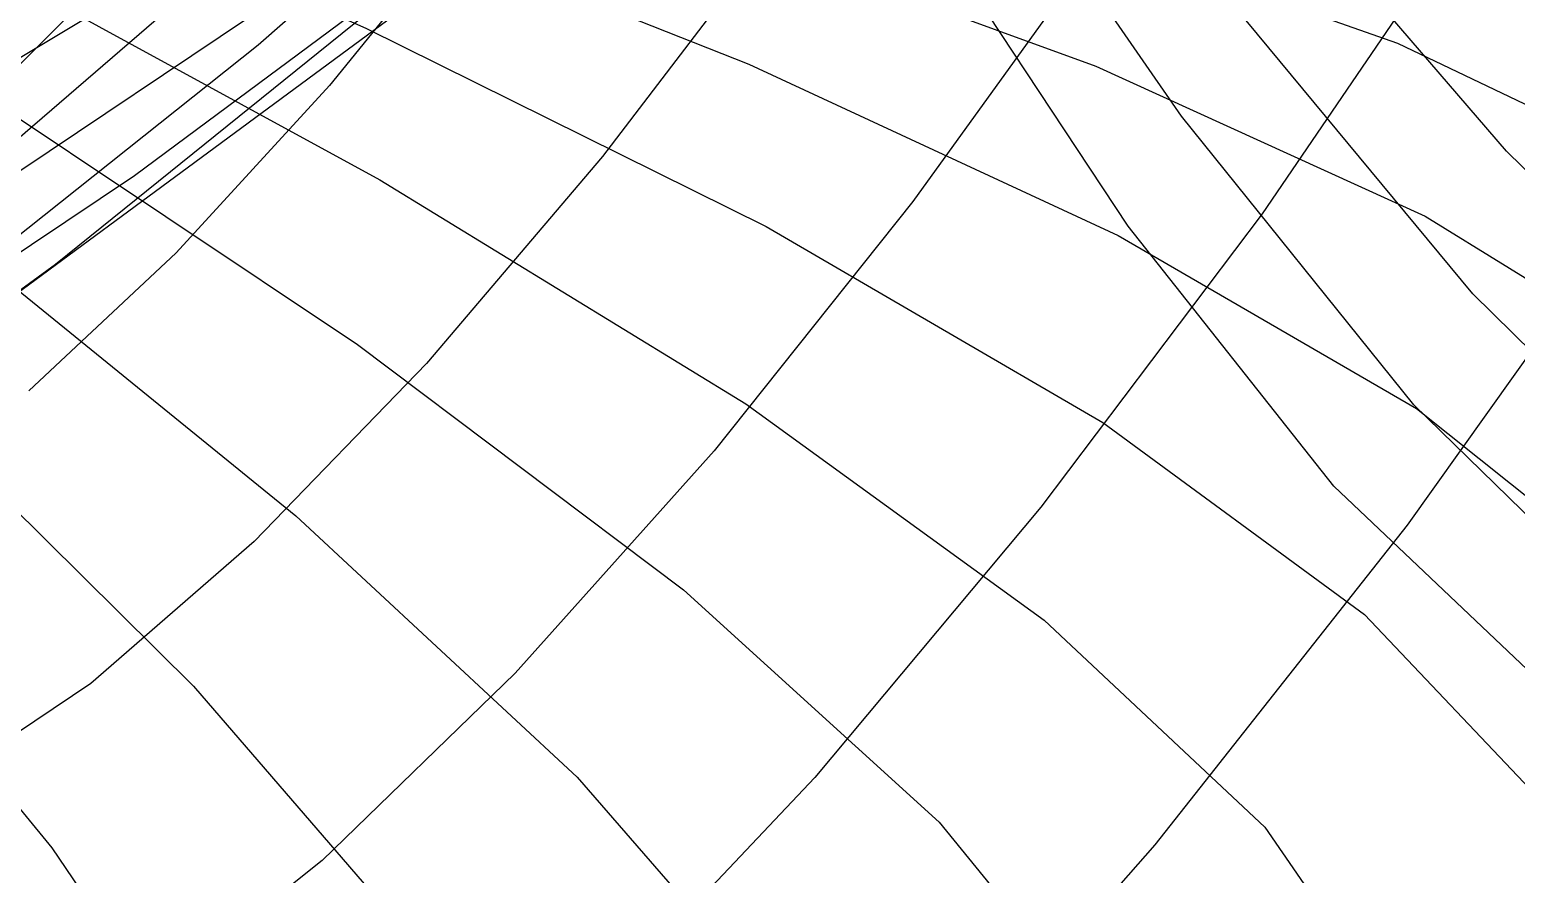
# Model space of a CAD drawing. Header units: metres. Extents: x 6 to 209, y 2 to 206.
# Drawn here: x 125.48 to 150.95, y 61.52 to 76 of the extents above; entities that cross this region are included whole.
import ezdxf

# ---------------------------------------------------------------- set-up
doc = ezdxf.new("R2010")
doc.units = ezdxf.units.M

msp = doc.modelspace()

# ---------------------------------------------------------------- linework, layer by layer
for points in [[(83.2952, 113.8), (77.4455, 101.9018), (72.2215, 90.5877), (67.9019, 80.1321), (64.7311, 70.7831), (62.9093, 62.7541), (62.5847, 56.2177), (63.8478, 51.3005), (66.727, 48.0792), (71.1874, 46.579), (77.1312, 46.7732), (84.4006, 48.585), (92.7831, 51.8908), (102.0185, 56.5247), (111.8077, 62.2854), (121.8233, 68.943), (131.7209, 76.2477), (141.151, 83.9388), (149.7716, 91.7537), (157.2606, 99.4374), (163.3265, 106.7512)], [(81.9085, 113.2507), (77.0222, 101.0841), (72.7123, 89.5521), (69.2327, 78.9448), (66.8049, 69.5229), (65.6091, 61.5096), (65.7773, 55.0833), (67.3875, 50.3725), (70.4606, 47.452), (74.9586, 46.3411), (80.786, 47.0036), (87.7919, 49.3496), (95.7754, 53.2396), (104.4924, 58.4897), (113.6634, 64.8785), (122.9839, 72.1553), (132.1343, 80.0492), (140.7917, 88.2788), (148.6412, 96.5621), (155.3867, 104.6265)], [(170.1589, 104.9733), (170.2139, 96.7951), (169.8734, 88.9777), (169.1301, 81.7987), (167.9802, 75.513), (166.4243, 70.3436), (164.4673, 66.4738), (162.1192, 64.0406), (159.3947, 63.1297), (156.3139, 63.7726), (152.9018, 65.9453), (149.1887, 69.5692), (145.2097, 74.5135), (141.0043, 80.6004), (136.6161, 87.6109), (132.092, 95.2928), (127.4821, 103.3693), (122.838, 111.5493)], [(82.6401, 111.0085), (76.5547, 100.1478), (71.1939, 89.884), (66.8294, 80.4566), (63.6957, 72.0797), (61.9803, 64.9354), (61.8172, 59.1683), (63.2807, 54.8813), (66.3827, 52.1328), (71.0712, 50.9352), (77.232, 51.2555), (84.6919, 53.0167), (93.2249, 56.1013), (102.5592, 60.3557), (112.3869, 65.5962), (122.3746, 71.6156), (132.1752, 78.1907), (141.44, 85.0905), (149.8307, 92.0842), (157.0322, 98.9492), (162.7633, 105.4791)], [(80.8216, 109.4084), (75.429, 97.444), (70.7457, 86.1857), (67.0342, 75.9087), (64.5198, 66.8573), (63.3815, 59.2375), (63.7448, 53.2106), (65.6766, 48.8886), (69.1821, 46.3305), (74.2043, 45.5418), (80.6247, 46.4745), (88.2678, 49.0296), (96.9064, 53.061), (106.2694, 58.3814), (116.0511, 64.7691), (125.9216, 71.9761), (135.539, 79.7374), (144.5606, 87.78), (152.6555, 95.8328), (159.5163, 103.636), (164.8705, 110.9504)], [(173.888, 104.8191), (174.3826, 96.2223), (174.3958, 88.1826), (173.8982, 80.9826), (172.8677, 74.8739), (171.2902, 70.0682), (169.161, 66.7299), (166.4849, 64.9701), (163.2774, 64.8427), (159.5644, 66.3428), (155.3825, 69.4066), (150.7783, 73.9139), (145.8078, 79.6922), (140.5356, 86.5234), (135.0333, 94.151), (129.3784, 102.2898), (123.6522, 110.6358)], [(79.8665, 106.4826), (74.1695, 95.3027), (69.2937, 84.8516), (65.4989, 75.3753), (63.004, 67.0903), (61.9785, 60.1761), (62.5351, 54.7704), (64.7258, 50.9647), (68.5388, 48.802), (73.8988, 48.2762), (80.6686, 49.3328), (88.6541, 51.8715), (97.61, 55.75), (107.2489, 60.7901), (117.2507, 66.7834), (127.2739, 73.5), (136.9674, 80.6958), (145.9833, 88.1218), (153.9889, 95.5326), (160.6784, 102.6953), (165.7847, 109.3971)], [(151.9575, 91.5094), (149.6842, 87.0127), (146.9638, 82.3311), (143.9016, 77.6228), (140.6095, 73.0516), (137.2024, 68.781), (133.7937, 64.9685), (130.4918, 61.7601), (127.3958, 59.2845), (124.5926, 57.6489), (122.1536, 56.935), (120.1325, 57.1954), (118.5637, 58.4516), (117.461, 60.693), (116.8179, 63.8772), (116.6077, 67.9302), (116.7854, 72.7496), (117.2888, 78.2071), (118.0422, 84.153), (118.9588, 90.4209), (119.9444, 96.8333), (120.9017, 103.2072), (121.7338, 109.3605)], [(153.2074, 73.2972), (149.0757, 67.5056), (144.7549, 62.028), (140.3912, 57.0647), (136.1253, 52.8031), (132.0882, 49.4119), (128.396, 47.0342), (125.1464, 45.7823), (122.4152, 45.7337), (120.2543, 46.9278), (118.6895, 49.3639), (117.7204, 53.0011), (117.321, 57.7593), (117.4405, 63.5211), (118.0061, 70.1357), (118.9259, 77.4239), (120.0928, 85.1835), (121.389, 93.1962), (122.6907, 101.2348), (123.8731, 109.0705)], [(80.0046, 108.2671), (85.4941, 102.6512), (91.5548, 96.7641), (97.941, 90.7136), (104.3951, 84.6128), (110.6574, 78.5768), (116.4754, 72.72), (121.6128, 67.1523), (125.8585, 61.9766), (129.034, 57.2856), (131.0001, 53.1592), (131.6621, 49.6627), (130.973, 46.8448), (128.9358, 44.7367), (125.6032, 43.3513), (121.076, 42.6833), (115.4994, 42.7097), (109.0586, 43.3912), (101.9714, 44.6736), (94.4815, 46.49), (86.8491, 48.7632), (79.3423, 51.409), (72.2272, 54.3384)], [(77.55, 108.0498), (83.3273, 102.8976), (89.7893, 97.4883), (96.6842, 91.9092), (103.7444, 86.2525), (110.6963, 80.6136), (117.2707, 75.088), (123.2117, 69.7692), (128.2869, 64.7463), (132.295, 60.1015), (135.0735, 55.9079), (136.5045, 52.228), (136.5192, 49.1118), (135.1003, 46.5959), (132.2825, 44.7026), (128.152, 43.4397), (122.843, 42.8008), (116.5331, 42.7654), (109.4375, 43.3005), (101.8008, 44.3618), (93.8889, 45.8953), (85.9793, 47.8393), (78.3515, 50.1272), (71.277, 52.6889)], [(78.721, 105.1173), (73.8483, 93.2786), (69.7535, 82.2611), (66.6801, 72.3351), (64.8316, 63.7367), (64.3638, 56.6599), (65.3787, 51.251), (67.9196, 47.6044), (71.9696, 45.7599), (77.4509, 45.702), (84.2274, 47.3615), (92.1091, 50.618), (100.8581, 55.3052), (110.1969, 61.2171), (119.818, 68.1152), (129.3945, 75.7379), (138.5914, 83.8094), (147.0779, 92.0496), (154.5387, 100.1841), (160.6856, 107.9537)], [(168, 105), (167.8514, 97.1633), (167.3402, 89.5928), (166.4696, 82.5581), (165.2453, 76.3101), (163.6757, 71.0722), (161.7719, 67.0323), (159.5477, 64.3359), (157.0196, 63.0812), (154.2069, 63.3151), (151.1317, 65.032), (147.8187, 68.1734), (144.295, 72.63), (140.5905, 78.2459), (136.737, 84.8233), (132.7686, 92.1303), (128.7212, 99.9084), (124.6321, 107.8821)], [(79.3208, 104.9361), (73.5621, 95.0327), (68.7013, 85.826), (64.9843, 77.523), (62.614, 70.3037), (61.7429, 64.3153), (62.4662, 59.6684), (64.8187, 56.4332), (68.7722, 54.6385), (74.2365, 54.2707), (81.0619, 55.2755), (89.0441, 57.5597), (97.9311, 60.9956), (107.4315, 65.4254), (117.225, 70.6672), (126.9734, 76.5219), (136.3324, 82.7801), (144.9639, 89.2294), (152.5479, 95.6622), (158.794, 101.8829), (163.4518, 107.7143)], [(62.3194, 106.9983), (61.3209, 104.1576), (61.8326, 101.458), (63.8578, 98.9223), (67.3483, 96.5605), (72.2051, 94.3708), (78.2823, 92.3402), (85.3919, 90.4458), (93.3097, 88.6567), (101.7834, 86.9356), (110.5413, 85.2415), (119.3014, 83.5317), (127.7812, 81.7646), (135.7074, 79.9016), (142.8257, 77.9098), (148.9092, 75.764), (153.7664, 73.448)], [(172.1522, 104.8956), (172.4237, 96.457), (172.26, 88.4774), (171.6426, 81.239), (170.5586, 74.997), (169.0008, 69.9708), (166.9689, 66.3356), (164.4696, 64.2171), (161.5174, 63.6861), (158.1343, 64.7566), (154.3503, 67.3851), (150.203, 71.4719), (145.7371, 76.8653), (141.0037, 83.366), (136.0599, 90.7353), (130.9671, 98.7028), (125.7905, 106.9763)], [(60.3043, 106.7169), (61.1886, 103.9695), (63.6094, 101.3058), (67.5001, 98.7356), (72.7435, 96.2594), (79.1751, 93.8697), (86.5892, 91.552), (94.7456, 89.2858), (103.3783, 87.047), (112.204, 84.8093), (120.9327, 82.5459), (129.2773, 80.232), (136.9635, 77.8461), (143.7399, 75.3717), (149.3861, 72.7989), (153.7208, 70.1258)], [(61.1024, 106.5662), (63.8953, 103.7233), (68.145, 100.8868), (73.7163, 98.0623), (80.4273, 95.2506), (88.0564, 92.4484), (96.3497, 89.6489), (105.0298, 86.8439), (113.8053, 84.0241), (122.3815, 81.1814), (130.47, 78.3092), (137.7995, 75.4042), (144.1248, 72.4674), (149.2353, 69.5046), (152.9629, 66.5273)], [(64.7366, 106.0771), (69.2856, 102.9188), (75.1065, 99.6898), (82.0021, 96.4019), (89.7374, 93.0659), (98.0477, 89.6916), (106.6476, 86.2889), (115.2417, 82.8682), (123.5343, 79.4412), (131.24, 76.0213), (138.094, 72.6241), (143.8612, 69.2678), (148.3443, 65.9735), (151.3912, 62.765)], [(153.3956, 83.3703), (150.1643, 78.0898), (146.5902, 72.8427), (142.8018, 67.813), (138.9291, 63.1827), (135.0992, 59.1246), (131.4317, 55.7964), (128.0345, 53.3348), (125.0003, 51.8506), (122.4034, 51.4245), (120.2972, 52.1038), (118.7127, 53.9004), (117.6578, 56.7902), (117.117, 60.7132), (117.0528, 65.5753), (117.407, 71.2512), (118.1038, 77.5884), (119.0524, 84.4119), (120.1512, 91.5303), (121.2918, 98.7417), (122.3633, 105.8405)], [(144.616, 105.5841), (145.2661, 104.0241), (145.3347, 101.9083), (144.8448, 99.2906), (143.8356, 96.2457), (142.3607, 92.8663), (140.4864, 89.2602), (138.289, 85.5469), (135.852, 81.853), (133.2634, 78.308), (130.6122, 75.0399), (127.9854, 72.1703), (125.4649, 69.8105)], [(149.5788, 105.33), (150.0823, 103.3523), (149.933, 100.7667), (149.1634, 97.642), (147.8237, 94.0694), (145.9801, 90.1598), (143.712, 86.0396), (141.1092, 81.8465), (138.2688, 77.725), (135.2914, 73.8211), (132.2778, 70.2771), (129.3253, 67.2268), (126.5245, 64.7902), (123.9557, 63.0698)], [(140.7829, 104.5731), (141.0218, 102.8599), (140.7597, 100.6829), (140.0263, 98.1024), (138.8649, 95.1955), (137.3302, 92.0536), (135.4868, 88.7797), (133.4063, 85.4843), (131.1652, 82.2818), (128.8418, 79.2867), (126.5136, 76.6092), (124.2547, 74.3513)], [(124.2796, 77.3565), (131.4781, 73.424), (137.7445, 69.5853), (142.8573, 65.8751), (146.6358, 62.3285), (148.9463, 58.9799), (149.707, 55.863), (148.8908, 53.0098), (146.5263, 50.4506), (142.6968, 48.213), (137.5373, 46.3219), (131.2299, 44.7983), (123.9973, 43.6597)], [(124.5191, 74.9877), (131.097, 70.6026), (136.6781, 66.396), (141.0582, 62.4182), (144.0757, 58.7159), (145.6174, 55.3319), (145.6229, 52.3039), (144.0863, 49.6641), (141.0571, 47.4382), (136.6376, 45.6457), (130.9804, 44.2987), (124.282, 43.4028)], [(124.1778, 72.4221), (130.0398, 67.6672), (134.8594, 63.1869), (138.4522, 59.0442), (140.6779, 55.2954), (141.445, 51.9885), (140.715, 49.1623), (138.503, 46.8456), (134.8776, 45.0566), (129.9587, 43.8033), (123.9129, 43.0826)]]:
    msp.add_lwpolyline(points)

doc.saveas('drawing.dxf')
